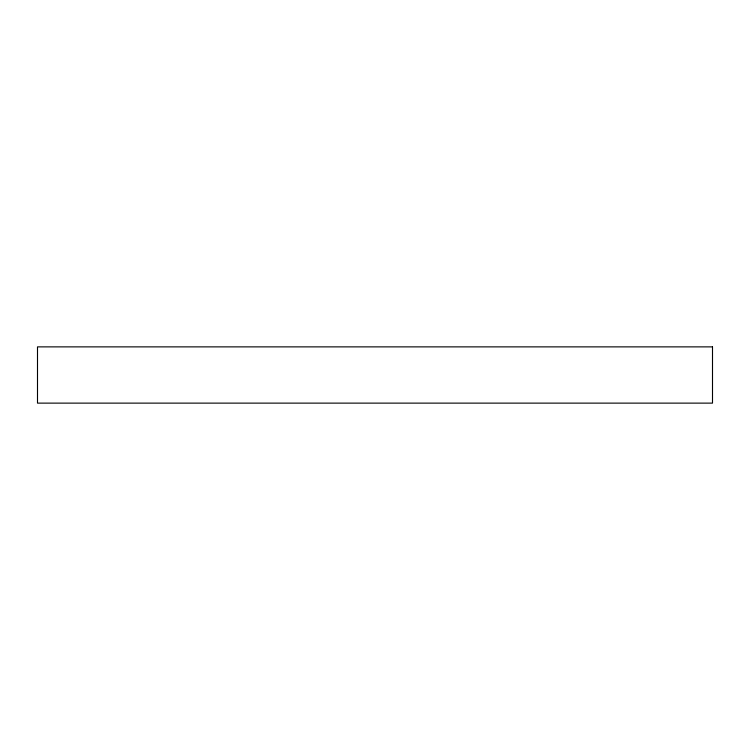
<?xml version="1.0" encoding="UTF-8"?>
<svg xmlns="http://www.w3.org/2000/svg" width="750" height="750" viewBox="0 0 750 750"><rect width="100%" height="100%" fill="white"/><g stroke="black" fill="none" stroke-linecap="round" stroke-linejoin="round"><path stroke-width="1.12" d="M712.5 346.875L37.5 346.875L37.5 403.125L712.5 403.125L712.5 346.875"/></g></svg>
